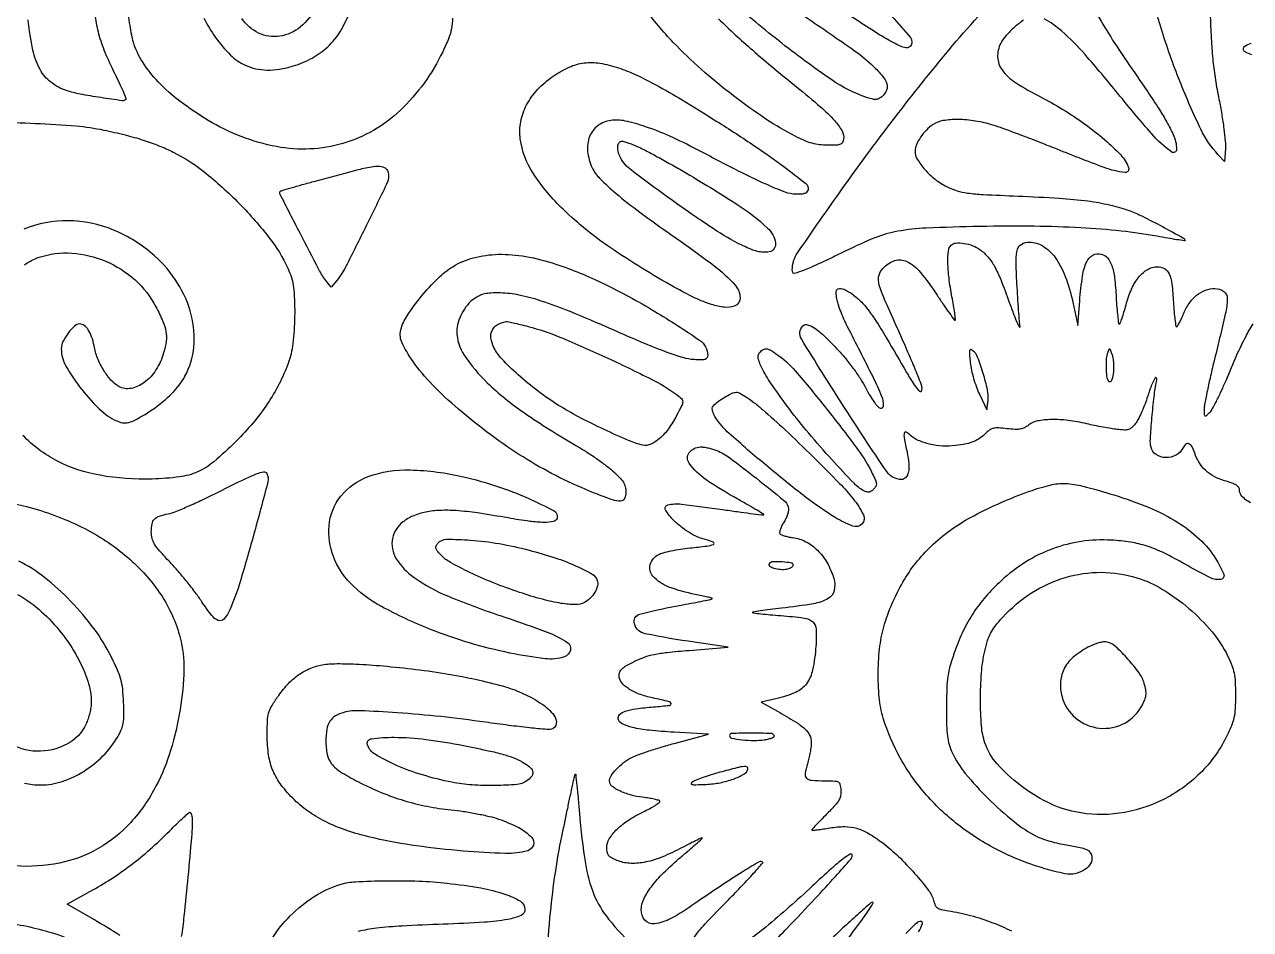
# Model space of a CAD drawing. Header units: inches. Extents: x 0 to 5940, y 0 to 4205.
# Drawn here: x 5406.85 to 5439.1, y 771.26 to 795.06 of the extents above; entities that cross this region are included whole.
import ezdxf

# ---------------------------------------------------------------- set-up
doc = ezdxf.new("R2010")
doc.units = ezdxf.units.IN
doc.header["$LTSCALE"] = 50
doc.header["$MEASUREMENT"] = 0

# ---------------------------------------------------------------- blocks, each defined once
blk = doc.blocks.new('JACZ-COO-GE-001-CAR-LOGO-R00')
at = {"color": 8}
for points in [[(4783.98, 3336.96, -0.038999), (4783.6, 3333.05, -0.053624), (4782.64, 3329.75, -0.014012), (4780.4, 3324.69, -0.091205), (4764.78, 3303.16, -0.119753), (4743.82, 3291.07, -0.118884), (4719.53, 3289.9, -0.089023), (4694.43, 3299.53, -0.025396), (4684.07, 3306.53, -0.040789), (4676.1, 3313.62, -0.0483), (4670.44, 3320.83, -0.068882), (4667.03, 3328.21, -0.0248), (4666.39, 3330.78, -0.009921), (4665.76, 3334.36, -0.009789), (4665.23, 3338.25, -0.012179)], [(4733.95, 3341.01, -0.103584), (4728.25, 3333.8, -0.137103), (4720.67, 3330.39, -0.150547), (4712.93, 3331.54, -0.132861), (4706.74, 3336.88, -0.035786)], [(4692.88, 3337.02, 0.041439), (4697.12, 3329.93, 0.041631), (4702.61, 3323.49, 0.089246), (4707.96, 3319.79, 0.052113), (4711.89, 3318.48, 0.050248), (4716.04, 3317.99, 0.045533), (4720.57, 3318.32, 0.030978), (4725.61, 3319.48, 0.053527), (4732.53, 3322.37, 0.063508), (4738.25, 3326.54, 0.062975), (4742.78, 3332.04, 0.051364), (4746.17, 3338.88, 0.063928)], [(4652.99, 3337.61, 0.035657), (4654.25, 3331.26, 0.031786), (4656.54, 3324.59, 0.01784), (4660.12, 3316.79, -0.006375), (4661.83, 3313.25, -0.010247), (4663.2, 3310.2, -0.004344), (4664.27, 3307.59, -0.30031), (4664.18, 3307.15, -0.234788), (4662.92, 3306.73, -0.003491), (4655.01, 3307.88, -0.009748), (4647.47, 3309.18, -0.030408), (4642.48, 3310.45, -0.08754), (4636.76, 3313.48, -0.103365), (4632.81, 3318.13, -0.072829), (4630.18, 3325.3, -0.024484), (4628.42, 3336.33, -0.039925)], [(5061.83, 3337.46, 0.006667), (5062.23, 3328.54, 0.011904), (5062.82, 3321.23, 0.013084), (5063.72, 3314.44, 0.010541), (5065.02, 3307.21, -0.008406), (5066.02, 3301.81, -0.00892), (5066.81, 3296.49, -0.008592), (5067.34, 3291.89, -0.039963), (5067.38, 3289.22), (5067.07, 3284.41), (5064.77, 3286.88, -0.075346), (5058.39, 3296.25, -0.017145), (5050.67, 3313.89, -0.018627), (5043.89, 3332.96, -0.036541), (5040.2, 3348.64, 0.025942)], [(5019.73, 3339.49, 0.022147), (5031.31, 3321.05, -0.001746), (5038.9, 3309.99, -0.008314), (5043.11, 3303.59, -0.014148), (5045.9, 3298.9, -0.01763), (5048.21, 3294.38, -0.104303), (5049.48, 3288.94, -0.623567), (5047.57, 3287.95, -0.054458), (5040.37, 3294.61, -0.008644), (5027.97, 3309.36, 0.009499), (5015.94, 3323.64, 0.032717), (5007.39, 3332.21, 0.052528), (5000.91, 3336.8, 0.191489)], [(4993.38, 3336.27, 0.029951), (4990.04, 3333.67, 0.030474), (4986.95, 3330.59, 0.062526), (4985.02, 3327.78, 0.128264), (4983.87, 3322.68, 0.152779), (4985.49, 3318.04, 0.090072), (4990.44, 3313.41, 0.025475), (4999.62, 3308.14, -0.02056), (5007.8, 3303.55, -0.018705), (5015.84, 3298.17, -0.01932), (5023.13, 3292.45, -0.028586), (5029, 3286.84, -0.096413), (5031.88, 3282.26, -0.560295), (5030.49, 3280.44, -0.064126), (5022.94, 3282.23, -0.005563), (5004.51, 3289.41, 0.00313), (4998.05, 3291.97, 0.003069), (4991.52, 3294.46, 0.00302), (4985.77, 3296.57, 0.011613), (4982.15, 3297.78, 0.033849), (4975.7, 3299.3, 0.038791), (4969.38, 3299.85, 0.042915), (4963.93, 3299.44, 0.105506), (4960.21, 3297.98, 0.052904), (4957.75, 3295.96, 0.043637), (4955.59, 3293.34, 0.045688), (4954.07, 3290.61, 0.104434), (4953.58, 3288.33, 0.136567), (4954.42, 3285.26, 0.046623), (4957.18, 3281.5, 0.044501), (4960.98, 3277.92, 0.05301), (4965.14, 3275.3, 0.036859), (4969, 3273.75, 0.043606), (4972.84, 3272.89, 0.020784), (4978.56, 3272.36, 0.002453), (4991.34, 3271.79, -0.005653), (5006.56, 3271, -0.016747), (5016.96, 3269.99, -0.023715), (5024.94, 3268.56, -0.03078), (5032.07, 3266.46, -0.028119), (5036.94, 3264.38, -0.007978), (5044.27, 3260.59, -0.002252), (5052.02, 3256.4, -0.273939), (5052.57, 3255.47, -0.457847), (5052.44, 3255.36, -0.000944), (5049.56, 3255.79, -0.004805), (5046.25, 3256.32, -0.002858), (5042.32, 3257.02, 0.018453), (5029.2, 3258.92, 0.013), (5014.35, 3260.13, 0.011247), (4997.26, 3260.69, 0.007121), (4977.33, 3260.62, 0.006005), (4957.66, 3260.02, 0.034361), (4947.28, 3258.87, 0.049683), (4938.9, 3256.47, 0.02133), (4928.27, 3251.71, -0.003744), (4924.15, 3249.69, -0.003446), (4919.89, 3247.68, -0.003441), (4916.07, 3245.93, -0.011374), (4913.52, 3244.86, -0.004883), (4910.35, 3243.65, -0.083217), (4909.26, 3243.44, -0.314959), (4908.75, 3243.77, -0.093807), (4908.57, 3244.74, -0.151324), (4910.49, 3250.93, -0.004254), (4926.65, 3274.09, -0.009052), (4945.22, 3299.25, -0.008918), (4964.78, 3323.85, -0.02402), (4986.6, 3347.85, -0.012628)], [(5077.13, 3323.55, -0.042352), (5074.7, 3324.56, -0.257326), (5073.97, 3325.66, -0.287632), (5074.53, 3326.76, -0.049214), (5076.77, 3327.81, -0.065857)], [(4945.02, 3337.62, -0.025249), (4951.91, 3329.94, -0.383743), (4951.74, 3326.65, -0.293784), (4949.68, 3326.2, -0.035893), (4945.28, 3328.22, -0.017817), (4937.79, 3332.67, -0.002276), (4922.1, 3342.88, 0.006221)], [(4881.56, 3336.75, 0.016407), (4893.94, 3325.34, 0.00825), (4910.27, 3311.72, -0.008522), (4918.95, 3304.47, -0.03134), (4924.05, 3299.47, -0.051517), (4926.81, 3295.68, -0.168474), (4927.4, 3292.68, -0.084853), (4926.99, 3291.42, -0.181883), (4926.24, 3290.75, -0.084591), (4924.82, 3290.46, -0.010062), (4921.57, 3290.41, -0.028701), (4918.57, 3290.6, -0.037549), (4915.88, 3291.14, -0.03348), (4913.07, 3292.12, -0.017108), (4909.69, 3293.71, -0.028148), (4898.94, 3300, -0.017356), (4887.02, 3308.53, -0.016954), (4875.26, 3318.22, -0.020685), (4864.96, 3328.09, -0.03634), (4854.54, 3340.66, -0.1071)], [(4627.04, 3246.63, -0.073037), (4632.45, 3249.34, -0.097052), (4644.41, 3250.86, -0.08361), (4656.75, 3247.92, -0.082366), (4667.6, 3241.04, -0.089905), (4675.27, 3231.2, -0.018216), (4677.83, 3225.83, -0.060823), (4678.94, 3222.09, -0.074725), (4679, 3218.63, -0.037847), (4678.1, 3214.34, -0.070419), (4675.27, 3208.05, -0.090781), (4670.98, 3203.4, -0.114712), (4666.14, 3201.26, -0.176593), (4661.67, 3201.99, -0.083351), (4658.79, 3204.31, -0.04443), (4656.06, 3207.99, -0.042396), (4653.86, 3212.39, -0.049185), (4652.57, 3216.88, 0.035124), (4651.7, 3220.22, 0.064723), (4650.47, 3222.75, 0.08851), (4648.98, 3224.33, 0.160272), (4647.3, 3224.88, 0.191647), (4645.43, 3224.13, 0.042455), (4643.09, 3221.51, 0.043854), (4641.17, 3218.42, 0.117631), (4640.57, 3215.91, 0.129839), (4642.27, 3209.45, 0.037693), (4648.07, 3200.83, 0.038427), (4655.26, 3193.02, 0.098072), (4661.77, 3188.99, 0.203134), (4666.52, 3189.19, 0.041245), (4673.97, 3193.5, 0.042803), (4681.21, 3199.52, 0.073661), (4685.92, 3205.78, 0.102052), (4689.15, 3216.42, 0.085162), (4688.22, 3228.22, 0.078724), (4683.23, 3239.83, 0.069434), (4674.72, 3249.91, 0.084887), (4659.72, 3259.34, 0.095539), (4643.05, 3262.74, 0.099462), (4626.85, 3259.67, 0.100277)], [(4616.27, 3298.88, -0.007179), (4631.08, 3298.44, -0.010106), (4646.02, 3297.48, -0.030364), (4656.13, 3296, -0.009955), (4663.96, 3294.2, -0.01572), (4670.59, 3292.32, -0.017911), (4676.37, 3290.25, -0.02176), (4681.62, 3287.88, -0.053476), (4693.71, 3280.06, -0.030288), (4706.6, 3268.26, -0.030351), (4717.72, 3255.27, -0.064791), (4724.26, 3243.8, -0.076356), (4725.81, 3237.38, -0.025035), (4726.13, 3227.63, -0.025543), (4725.46, 3217.68, -0.058533), (4723.71, 3210.39, -0.030835), (4720.43, 3202.91, -0.028581), (4716.17, 3195.69, -0.027208), (4710.9, 3188.68, -0.02262), (4704.58, 3181.81, -0.019886), (4696.5, 3174.4, -0.070363), (4690.55, 3170.66, -0.074244), (4683.98, 3168.82, -0.023786), (4673.83, 3168.04, -0.050544), (4654.76, 3169.4, -0.076083), (4638.99, 3174.7, -0.082606), (4626.45, 3184.06, -0.072011)], [(5076.73, 3159.31, -0.065074), (5074.67, 3160.59, -0.067469), (5073.09, 3162.27, -0.155544), (5072.57, 3163.91, 0.150545), (5072.26, 3164.91, 0.101526), (5071.39, 3165.76, 0.056427), (5069.79, 3166.54, 0.015003), (5067.07, 3167.42, -0.052261), (5063.23, 3168.99, -0.063956), (5060.07, 3171.24, -0.066883), (5057.7, 3174.12, -0.065605), (5056.15, 3177.54, 0.049838), (5055.18, 3179.86, 0.170669), (5054, 3180.94, 0.280718), (5052.8, 3180.76, 0.112887), (5051.76, 3179.4, -0.16487), (5049.31, 3176.79, -0.129708), (5045.51, 3175.89, -0.139449), (5041.97, 3177, -0.195974), (5040.11, 3179.7, -0.069412), (5039.87, 3182.75, -0.00604), (5040.44, 3190.5, -0.008584), (5041.25, 3198.36, -0.023288), (5042.17, 3203.88, 0.138009), (5042.1, 3205.06, 0.64322), (5041.62, 3205.11, 0.038102), (5040.22, 3202.17, 0.012802), (5038.63, 3197.68, -0.014608), (5037.64, 3194.92, -0.013756), (5036.47, 3192.17, -0.013865), (5035.3, 3189.79, -0.045501), (5034.35, 3188.32, -0.038256), (5033.01, 3186.87, -0.112028), (5031.84, 3186.18, -0.088449), (5030.33, 3185.99, -0.018421), (5027.66, 3186.22, -0.011112), (5025.44, 3186.54, -0.0048), (5022.51, 3187.06, -0.004747), (5019.39, 3187.67, -0.006272), (5016.57, 3188.29, 0.02581), (5009.71, 3189.52, 0.036562), (5003.52, 3189.85, 0.042341), (4998.47, 3189.32, 0.11983), (4995.28, 3187.86, -0.047858), (4993.69, 3186.85, -0.076409), (4992.18, 3186.34, -0.056195), (4990.26, 3186.23, -0.01566), (4987.26, 3186.48, 0.013962), (4984.22, 3186.76, 0.061766), (4982.42, 3186.64, 0.092965), (4981.09, 3186.13, 0.057313), (4979.77, 3185.08, -0.038523), (4977.45, 3183.09, -0.058119), (4975.14, 3181.78, -0.049846), (4972.34, 3180.92, -0.020796), (4968.42, 3180.29, -0.043507), (4963.67, 3180.15, -0.042694), (4958.94, 3180.83, -0.045747), (4954.79, 3182.2, -0.084363), (4951.82, 3184.14, 0.066716), (4950.28, 3185.23, 0.504642), (4949.6, 3184.9, 0.092845), (4949.61, 3183.1, 0.005797), (4950.66, 3177.87, -0.030383), (4951.3, 3173.68, -0.072608), (4951.13, 3170.54, -0.124653), (4950.2, 3168.61, -0.222199), (4948.64, 3167.88, -0.248685), (4943.19, 3170.77, -0.006312), (4927.32, 3194.81, -0.00557), (4911.92, 3219.41, -0.346357), (4912.49, 3224.2, -0.280999), (4914.2, 3224.61, -0.072988), (4916.85, 3223.31, -0.04156), (4920.49, 3220.34, -0.013006), (4925.44, 3215.31, -0.017892), (4928.26, 3212.05, -0.013184), (4931.16, 3208.26, -0.013387), (4933.75, 3204.48, -0.025711), (4935.58, 3201.3, 0.015816), (4937.09, 3198.53, 0.024345), (4938.6, 3196.25, 0.024506), (4939.95, 3194.58, 0.164387), (4940.87, 3194.06, 0.472784), (4942.08, 3195.07, 0.094718), (4941.45, 3198.25, 0.020779), (4938.2, 3205.45, 0.001699), (4928.84, 3223.88, -0.01405), (4927.52, 3226.64, -0.012682), (4926.32, 3229.57, -0.012822), (4925.37, 3232.25, -0.038858), (4924.91, 3234.13, -0.013961), (4924.62, 3236.31, -0.124538), (4924.76, 3237.26, -0.236057), (4925.3, 3237.73, -0.063004), (4926.46, 3237.88, -0.111153), (4927.56, 3237.63, -0.02655), (4929.22, 3236.73, -0.025996), (4931.07, 3235.47, -0.023147), (4932.84, 3233.98, -0.038741), (4935.84, 3230.75, -0.022317), (4938.94, 3226.45, -0.012164), (4943.15, 3219.69, -0.002287), (4950.48, 3207.13, 0.014806), (4953.25, 3202.63, 0.063889), (4955.3, 3200.25, 0.561615), (4956.06, 3200.48, 0.138019), (4956.03, 3202.13, 0.02396), (4955, 3205.05, 0.003569), (4952.6, 3210.81, 0.003543), (4949.38, 3218.23, 0.001881), (4945.3, 3227.38, -0.00598), (4941.5, 3236.1, -0.051864), (4940.26, 3240.14, -0.125043), (4940.41, 3242.82, -0.106367), (4941.82, 3245.28, -0.131512), (4946.12, 3248.1, -0.19704), (4950.55, 3247.79, -0.106558), (4955.52, 3243.84, -0.026715), (4961.68, 3235.45, 0.00432), (4964.1, 3231.82, 0.007302), (4966.2, 3228.82, 0.002179), (4968.04, 3226.3, 0.459013), (4968.31, 3226.28, 0.231512), (4968.43, 3226.63, 0.002924), (4968.12, 3228.97, 0.007828), (4967.7, 3231.7, 0.004962), (4967.13, 3234.88, -0.015091), (4966.04, 3241.75, -0.027693), (4965.63, 3247.39, -0.03144), (4965.83, 3251.67, -0.167931), (4966.82, 3253.76, -0.182568), (4968.58, 3254.57, -0.057121), (4971.55, 3254.45, -0.053644), (4974.78, 3253.59, -0.068189), (4977.48, 3252.09, -0.055093), (4980.37, 3249.4, -0.051037), (4982.68, 3246.07, -0.032109), (4985, 3241.15, -0.008005), (4988.15, 3232.81, 0.005029), (4989.84, 3228.26, 0.013359), (4991.16, 3225.06, 0.045372), (4991.87, 3223.78, 0.793042), (4992.13, 3223.88, -0.01411), (4991.89, 3225.93, -0.002284), (4991.58, 3229.94, -0.002519), (4991.25, 3234.66, -0.002213), (4990.95, 3239.59, -0.009247), (4990.62, 3248.38, -0.077835), (4991.16, 3252.3, -0.200982), (4992.71, 3254.18, -0.121957), (4995.54, 3254.88, -0.143615), (5000.59, 3253.4, -0.094089), (5005.02, 3249.21, -0.068366), (5008.67, 3242.32, -0.034645), (5011.42, 3232.88), (5013.26, 3224.38), (5013.97, 3233.38, -0.016456), (5015, 3242.49, -0.071953), (5016.54, 3247.68, -0.159257), (5018.8, 3250.11, -0.190369), (5021.89, 3250.51, -0.158013), (5024.13, 3249.11, -0.092145), (5025.7, 3246.32, -0.053739), (5026.74, 3241.76, -0.016073), (5027.34, 3234.63, 0.006183), (5027.57, 3230.89, 0.010228), (5027.88, 3227.74, 0.004142), (5028.21, 3225.12, 0.375587), (5028.48, 3224.88, 0.311474), (5028.8, 3225.09, 0.006705), (5029.47, 3226.94, 0.012948), (5030.2, 3229.21, 0.008067), (5030.94, 3231.9, -0.041654), (5032.95, 3237.68, -0.067194), (5035.69, 3242.11, -0.085415), (5038.91, 3244.91, -0.136577), (5042.4, 3245.88, -0.130625), (5045.02, 3245.18, -0.158287), (5046.73, 3243.31, -0.077033), (5047.74, 3239.63, -0.014706), (5048.34, 3232.69, 0.006485), (5048.58, 3229.31, 0.010722), (5048.88, 3226.47, 0.004543), (5049.2, 3224.1, 0.374399), (5049.46, 3223.88, 0.26045), (5049.77, 3224.06, 0.011244), (5050.43, 3225.2, 0.016724), (5051.16, 3226.65, 0.010872), (5051.92, 3228.37, -0.05183), (5054.07, 3232.38, -0.072145), (5056.82, 3235.39, -0.081184), (5060.03, 3237.24, -0.090596), (5063.54, 3237.88, -0.157163), (5066.77, 3236.84, -0.24536), (5068.05, 3234.28, -0.053601), (5067.34, 3228.48, -0.003062), (5063.13, 3210.93, 0.004377), (5061.77, 3205.18, 0.005585), (5060.62, 3199.86, 0.004402), (5059.74, 3195.38, 0.046077), (5059.57, 3193.53, 0.008552), (5059.6, 3191.63, 0.245189), (5059.84, 3191.22, 0.325356), (5060.25, 3191.24, 0.013039), (5061.47, 3192.29, 0.08047), (5062.44, 3193.5, 0.009781), (5064.06, 3196.5, 0.011401), (5065.84, 3200.17, 0.00917), (5067.6, 3204.2, -0.006262), (5071.61, 3213.55, -0.015969), (5074.81, 3220.19, -0.021361), (5077.52, 3224.88, -0.063464)], [(4954.9, 3001.99, 0.037924), (4956.31, 3005.04, 0.523798), (4955.73, 3005.88, 0.190025), (4954.2, 3005.27, 0.009142), (4950.18, 3001.38, 0.01081)], [(4925.28, 2994.55, 0.001211), (4932.85, 3004.68, 0.009188), (4936.32, 3009.53, 0.01334), (4938.17, 3012.38, 0.587543), (4937.89, 3012.87, 0.183391), (4937.33, 3012.66, 0.000813), (4932.5, 3008.33, 0.003724), (4927.04, 3003.33, 0.002324), (4920.71, 2997.39, -0.008727)], [(4894.84, 2990.7, -0.00616), (4906.68, 3003.38, 0.002415), (4917, 3014.27, 0.005997), (4924.42, 3022.36, 0.002709), (4930.07, 3028.74, 0.181717), (4930.57, 3030.08, 0.573234), (4929.82, 3030.52, 0.036374), (4927.19, 3028.79, 0.019287), (4922.86, 3025.17, 0.004513), (4915.88, 3018.76, -0.01515), (4898.87, 3003.79, -0.041791), (4885.77, 2994.68, -0.070576)], [(4872.38, 2999.63, -0.041119), (4876.58, 3004.92, -0.007694), (4885.18, 3013.83, 0.004898), (4890.26, 3019.04, 0.008486), (4894.37, 3023.49, 0.003214), (4897.7, 3027.26, 0.535233), (4897.58, 3027.71, 0.217338), (4896.14, 3027.55, 0.005101), (4890.15, 3023.93, 0.009275), (4882.6, 3019.05, 0.004191), (4872.87, 3012.4, -0.025375), (4864.09, 3006.92, -0.098634), (4858.02, 3004.97, -0.245053), (4854.56, 3006.3, -0.190497), (4853.17, 3010.15, -0.106514), (4854.14, 3014.05, -0.047981), (4856.91, 3018.57, -0.037116), (4861.39, 3023.68, -0.018904), (4867.72, 3029.44, 0.002535), (4870.73, 3032.01, 0.004083), (4873.26, 3034.23, 0.000875), (4875.46, 3036.19, 0.213115), (4875.57, 3036.43, 0.550335), (4875.44, 3036.51, 0.001372), (4873.12, 3035.41, 0.005501), (4870.42, 3034.08, 0.003211), (4867.22, 3032.43, -0.026901), (4860.2, 3029.22, -0.04848), (4854.12, 3027.49, -0.060067), (4848.85, 3027.17, -0.084298), (4844.26, 3028.24, -0.026003), (4842.26, 3029.2, -0.102966), (4841.23, 3030.07, -0.12214), (4840.73, 3031.21, -0.043642), (4840.57, 3032.98, -0.141589), (4841.5, 3036.19, -0.060773), (4844.34, 3039.67, -0.048893), (4848.74, 3043.14, -0.031038), (4854.46, 3046.33, 0.012133), (4856.74, 3047.48, 0.020424), (4858.58, 3048.58, 0.015749), (4859.95, 3049.53, 0.38939), (4860.03, 3049.94, 0.190308), (4859.6, 3050.26, 0.011093), (4857.98, 3050.67, 0.015547), (4855.98, 3051.05, 0.010722), (4853.7, 3051.36, -0.037825), (4849.26, 3052.22, -0.045945), (4845.3, 3053.71, -0.052366), (4842.42, 3055.49, -0.231798), (4841.57, 3057.23, -0.144656), (4842.15, 3059.2, -0.044082), (4844.08, 3061.67, -0.041857), (4846.74, 3064.08, -0.04525), (4849.71, 3065.95, -0.031279), (4851.97, 3066.93, -0.006595), (4856.04, 3068.34, -0.006885), (4860.81, 3069.85, -0.00648), (4865.73, 3071.26), (4877.8, 3074.56), (4865.22, 3075.23, -0.011112), (4856.1, 3075.92, -0.034223), (4850, 3076.95, -0.052669), (4846.17, 3078.3, -0.238206), (4844.76, 3080.13, -0.262631), (4845.29, 3081.7, -0.102009), (4847.34, 3082.9, -0.048642), (4851.23, 3083.81, -0.012366), (4857.68, 3084.51, 0.004809), (4863.62, 3085.06, 0.41065), (4864.14, 3085.7, 0.323922), (4863.52, 3086.41, 0.004163), (4857.38, 3087.78, -0.035545), (4852.4, 3089.22, -0.057885), (4848.48, 3091.21, -0.075653), (4845.93, 3093.51, -0.172816), (4845.07, 3095.92, -0.104405), (4845.36, 3097.29, -0.101094), (4846.18, 3098.45, -0.058257), (4847.79, 3099.64, -0.013781), (4850.73, 3101.21, -0.030181), (4854.36, 3102.76, -0.036041), (4857.94, 3103.75, -0.023405), (4862.69, 3104.48, -0.005446), (4870.73, 3105.24), (4885.07, 3106.45), (4872.73, 3108.21, -0.013716), (4854.67, 3111.31, -0.274004), (4850.67, 3114.9, -0.429852), (4852.7, 3118.54, -0.018937), (4868.43, 3121.94, 0.002724), (4872.43, 3122.67, 0.004268), (4875.87, 3123.35, 0.001264), (4878.83, 3123.97, 0.14533), (4879.18, 3124.16, 0.573348), (4879.13, 3124.34, 0.005805), (4877.5, 3124.78, 0.010956), (4875.44, 3125.26, 0.006143), (4872.93, 3125.76, -0.045898), (4863.37, 3128.44, -0.117356), (4857.48, 3132.47, -0.264133), (4856.53, 3136.69, -0.202304), (4859.61, 3140.4, -0.055593), (4861.27, 3141.04, -0.012875), (4864.18, 3141.72, -0.013136), (4867.59, 3142.33, -0.012514), (4871.09, 3142.77, 0.005802), (4877.26, 3143.47, 0.062905), (4879.68, 3144.09, 0.624249), (4879.73, 3144.74, 0.074656), (4877.94, 3145.47, -0.035156), (4874.56, 3146.54, -0.035885), (4871.39, 3148.06, -0.034228), (4868.34, 3150.1, -0.026836), (4865.32, 3152.69, -0.067796), (4862.15, 3156.69, -0.506603), (4862.95, 3158.57, -0.088131), (4867.93, 3158.85, -0.005161), (4883.04, 3156.86, 0.000984), (4888.47, 3156.1, 0.001476), (4893.21, 3155.46, 0.000589), (4897.28, 3154.93, 0.033269), (4898.04, 3154.88, 0.749503), (4898.1, 3155.08, 0.004507), (4895.69, 3156.57, 0.007353), (4892.54, 3158.43, 0.003917), (4888.59, 3160.63, -0.024835), (4877, 3167.76, -0.087191), (4870.76, 3173.87, -0.328995), (4870.81, 3177.72, -0.227045), (4874.85, 3179.8, -0.039426), (4876.15, 3179.73, -0.019802), (4877.77, 3179.46, -0.019531), (4879.43, 3179.04, -0.02731), (4880.87, 3178.53, -0.060962), (4885.71, 3175.77, -0.007374), (4895.45, 3168.3, -0.004336), (4905.4, 3160.3, -0.145335), (4907.09, 3157.8, -0.100418), (4907.21, 3156.77, -0.045292), (4906.96, 3155.43, -0.039574), (4906.4, 3153.93, -0.030339), (4905.57, 3152.38, 0.021251), (4904.79, 3150.99, 0.029212), (4904.22, 3149.67, 0.029172), (4903.89, 3148.58, 0.199768), (4903.98, 3148.03, 0.159965), (4904.42, 3147.66, 0.021619), (4905.59, 3147.24, 0.023133), (4907.07, 3146.87, 0.017608), (4908.71, 3146.59, -0.086274), (4913.57, 3145.05, -0.076317), (4917.87, 3141.92, -0.069703), (4921.34, 3137.35, -0.054825), (4923.76, 3131.63, -0.126424), (4923.94, 3127.2, -0.213427), (4921.78, 3124.26, -0.088955), (4916.3, 3122.32, -0.013039), (4904.59, 3120.7, 0.003387), (4900.41, 3120.21, 0.005902), (4896.95, 3119.74, 0.001791), (4894.05, 3119.29, 0.613495), (4893.99, 3119.12, 0.169278), (4894.32, 3118.96, 0.00143), (4897.2, 3118.64, 0.004834), (4900.53, 3118.31, 0.003071), (4904.41, 3117.98, -0.013619), (4912.95, 3117.09, -0.148533), (4916.06, 3115.68, -0.204815), (4917.35, 3112.97, -0.029527), (4917.24, 3106.7, -0.030737), (4916.03, 3098.08, -0.109747), (4913.79, 3093.02, -0.12874), (4909.83, 3089.84, -0.049596), (4903.09, 3087.59), (4897.18, 3086.25), (4903.13, 3082.91, -0.009721), (4909.73, 3079.04, -0.047299), (4913.2, 3076.43, -0.090201), (4914.95, 3074.13, -0.119341), (4915.56, 3071.58, -0.031367), (4915.46, 3070.02, -0.012881), (4915.13, 3067.93, -0.012686), (4914.66, 3065.7, -0.015889), (4914.11, 3063.65, 0.032661), (4913.27, 3060.03, 0.246438), (4913.8, 3058.41, 0.176098), (4915.6, 3057.61, 0.016079), (4920.57, 3057.42, -0.008797), (4924.17, 3057.33, -0.121298), (4925.42, 3056.97, -0.206873), (4926.05, 3056.12, -0.033622), (4926.39, 3054.05, -0.067038), (4926.31, 3052.03, -0.090477), (4925.68, 3050.32, -0.052955), (4924.22, 3048.35, -0.010172), (4921.13, 3045.14, 0.004057), (4919.01, 3042.98, 0.006787), (4917.27, 3041.13, 0.001848), (4915.8, 3039.52, 0.418603), (4915.81, 3039.33, 0.211604), (4916.04, 3039.26, 0.001935), (4917.84, 3039.48, 0.006132), (4919.93, 3039.76, 0.003872), (4922.36, 3040.14, -0.038384), (4927.81, 3040.61, -0.071774), (4932.19, 3040.01, -0.065268), (4936.49, 3038.15, -0.026934), (4941.76, 3034.61, -0.030923), (4947.43, 3029.75, -0.019561), (4953.45, 3023.44, -0.016984), (4958.56, 3017.23, -0.100625), (4960.4, 3013.47, 0.046718), (4961.02, 3011.75, 0.132021), (4961.83, 3010.79, 0.0973), (4963.18, 3010.2, 0.018853), (4965.8, 3009.73, -0.02992), (4973.98, 3008.05, -0.027289), (4982.15, 3005.38, -0.023153), (4988.96, 3002.36, -0.202713)], [(4624.49, 3125.73, -0.057613), (4633.36, 3119.4, -0.042536), (4640.55, 3111.7, -0.041327), (4646.41, 3102.82, -0.044168), (4650.3, 3093.91, -0.082648), (4651.55, 3086.16, -0.037475), (4651.41, 3084.42, -0.019744), (4650.99, 3082.29, -0.019534), (4650.38, 3080.12, -0.028399), (4649.66, 3078.28, -0.167645), (4642.57, 3070.8, -0.127322), (4631.48, 3068.24, -0.138565), (4621.22, 3071.43, -0.204828)], [(4627.02, 3056.57, 0.057512), (4633.02, 3055.89, 0.079554), (4640.87, 3057.16, 0.060272), (4648.77, 3060.88, 0.058118), (4655.85, 3066.55, 0.062215), (4661.24, 3073.58, 0.029495), (4662.62, 3076.28, 0.060409), (4663.3, 3078.56, 0.043785), (4663.53, 3081.36, 0.009524), (4663.42, 3086.22, 0.014988), (4663.07, 3091.13, 0.041071), (4662.43, 3094.55, 0.038037), (4661.21, 3097.96, 0.011404), (4658.85, 3102.96, 0.043633), (4652.55, 3113.2, 0.032653), (4643.98, 3123.3, 0.033127), (4634.37, 3131.99, 0.052249), (4624.99, 3137.94, 0.11812)], [(4619.21, 3159.6, -0.035807), (4627.83, 3157.99, -0.050447), (4648.08, 3150.43, -0.062584), (4664.86, 3139.37, -0.068774), (4677.15, 3125.53, -0.084402), (4684.18, 3109.77, -0.068974), (4685.5, 3098.25, -0.034234), (4684.14, 3083.59, -0.033526), (4680.65, 3068.53, -0.045997), (4675.4, 3055.65, -0.064319), (4666.03, 3042.16, -0.079334), (4654.09, 3032.57, -0.080058), (4639.86, 3027.24, -0.066979), (4623.75, 3026.19, -0.05844)], [(4818.61, 2991.89, -0.009865), (4819.94, 3009.16, -0.012177), (4821.71, 3023.64, -0.015266), (4824.08, 3036.96, 0.000112), (4825.15, 3042.1, 0.00011), (4826.23, 3047.27, 0.000108), (4827.18, 3051.81, 0.000417), (4827.76, 3054.63, -0.003837), (4828.19, 3056.64, -0.006311), (4828.59, 3058.34, -0.001628), (4828.96, 3059.79, -0.342557), (4829.07, 3059.88, -0.384649), (4829.17, 3059.79, -0.00024), (4829.59, 3055.69, -0.002436), (4830.03, 3051.09, -0.001463), (4830.51, 3045.63, 0.015999), (4832.71, 3027.03, 0.060668), (4835.83, 3015.77, 0.07302), (4841.25, 3006.68, 0.030212), (4850.97, 2996.11, 0.011146)], [(4662.07, 3000.72, 0.010208), (4652.69, 3006.41), (4642.66, 3012.21), (4652.12, 3017.43, 0.019562), (4659.66, 3021.99, 0.018919), (4666.9, 3027.17, 0.018228), (4673.99, 3033.08, 0.015439), (4681.04, 3039.81, -0.006108), (4683.38, 3042.14, -0.009243), (4685.48, 3044.1, -0.004608), (4687.29, 3045.69, -0.180291), (4687.79, 3045.88, -0.301168), (4688.09, 3045.68, -0.041509), (4688.34, 3044.92, -0.036337), (4688.51, 3043.87, -0.022681), (4688.57, 3042.63, -0.021511), (4688.31, 3036.92, -0.001813), (4686.98, 3022.25, -0.002228), (4685.53, 3007.74, -0.014087), (4684.56, 3000.38, -0.01494)], [(4717.86, 2999.63, -0.055641), (4724.51, 3007.9, -0.053148), (4733.34, 3014.99, -0.066887), (4742.84, 3019.42, -0.063019), (4748.43, 3020.42, -0.00992), (4759.61, 3020.77, -0.011776), (4771.7, 3020.63, -0.018468), (4782.07, 3019.87, -0.015724), (4794.36, 3018.13, -0.038277), (4803.22, 3015.87, -0.054811), (4808.89, 3013.24, -0.262362), (4810.57, 3010.25, -0.300054), (4809.12, 3008.06, -0.056539), (4804.27, 3006.6, -0.0295), (4795.69, 3005.57, -0.006187), (4780.57, 3004.83, 0.004409), (4765.49, 3004.15, 0.01679), (4756.1, 3003.33, 0.026716), (4749.44, 3002.16, 0.042027)], [(4617.57, 3005.85, -0.036999), (4635.9, 3002.08, -0.06346), (4650.22, 2995.97, -0.073733), (4661.06, 2987.25, -0.073017), (4668.95, 2975.74, -0.024059), (4672.29, 2967.99, -0.034943), (4674.41, 2960.86, -0.033877), (4675.55, 2953.33, -0.020851), (4675.93, 2944.38, -0.039457), (4674.87, 2930.99, -0.049691), (4671.71, 2918.97, -0.052739), (4666.45, 2908.39, -0.054853), (4659.15, 2899.31, -0.050756), (4651.03, 2892.7, -0.058538), (4642.1, 2888.22, -0.053252), (4631.69, 2885.66, -0.032644), (4619.07, 2884.78, -0.021802)]]:
    blk.add_lwpolyline(points, format="xyb", dxfattribs=at)
for points in [[(4888.16, 3353.41, -0.046538), (4895.24, 3349.64, -0.00349), (4913.4, 3337.51, -0.003829), (4931.26, 3325.2, -0.039611), (4938.15, 3319.51, -0.024641), (4941.71, 3315.7, -0.099905), (4943.24, 3312.94, -0.172383), (4943.16, 3310.63, -0.11473), (4941.63, 3308.44, -0.047848), (4940.46, 3307.56, -0.109015), (4939.41, 3307.21, -0.085487), (4938.16, 3307.28, -0.021911), (4936.2, 3307.84, -0.070754), (4923.03, 3314.36, -0.017269), (4903.5, 3328.78, -0.011133), (4884.63, 3344.43, -0.217295), (4881.57, 3351.15, -0.060689), (4881.87, 3353.61, -0.254925), (4882.84, 3354.66, -0.159768), (4884.64, 3354.69, -0.022995)], [(4844.85, 3318.8, -0.028173), (4851.24, 3316.25, -0.015594), (4858.74, 3312.47, -0.011498), (4868.21, 3307.03, -0.004562), (4880.96, 3299.16, -0.006743), (4894.88, 3290.12, -0.013657), (4905.53, 3282.56, -0.008765), (4913.55, 3276.33, -0.279903), (4914.35, 3274.08, -0.13082), (4913.96, 3273.28, -0.123437), (4913.21, 3272.77, -0.073181), (4911.97, 3272.5, -0.021164), (4910, 3272.45, -0.085202), (4905.91, 3273.23, -0.016597), (4898.95, 3276.1, -0.012133), (4888.92, 3280.92, -0.003488), (4873.64, 3288.86, 0.01598), (4863.72, 3293.71, 0.02422), (4854.78, 3297.22, 0.027591), (4847.28, 3299.3, 0.086333), (4842.07, 3299.52, 0.128821), (4837.31, 3297.59, 0.139116), (4834.28, 3293.62, 0.121075), (4833.54, 3288.18, 0.084547), (4835.22, 3282.19, 0.085813), (4838.04, 3278.21, 0.020638), (4844.01, 3272.71, 0.016762), (4852.64, 3265.88, 0.00729), (4864.52, 3257.38, -0.009701), (4879.99, 3246.19, -0.051218), (4887.66, 3239.08, -0.175788), (4889.44, 3234.54, -0.325456), (4887.3, 3231.45, -0.111597), (4883.7, 3231.03, -0.049753), (4879.01, 3232.02, -0.03577), (4873.03, 3234.39, -0.014857), (4865.31, 3238.41, -0.021971), (4841.81, 3252.9, -0.042438), (4824.67, 3266.81, -0.055171), (4813.6, 3280.12, -0.113116), (4808.86, 3292.76, -0.081091), (4809.04, 3299.05, -0.073187), (4811.19, 3305.21, -0.067773), (4815.22, 3310.87, -0.05478), (4820.9, 3315.73, -0.043585), (4826.82, 3319.06, -0.074472), (4832.26, 3320.6, -0.072808), (4838.01, 3320.5, -0.039902)], [(4851.74, 3290.01, -0.019032), (4854.16, 3288.85, -0.00361), (4858.47, 3286.55, -0.00385), (4863.47, 3283.78, -0.003527), (4868.57, 3280.86, -0.011059), (4888.39, 3268.72, -0.045218), (4899.51, 3260.06, -0.162833), (4902.44, 3254.65, -0.410518), (4900.13, 3251.32, -0.049505), (4898.21, 3251.16, -0.048092), (4896.27, 3251.37, -0.039013), (4894.09, 3252, -0.01839), (4891.38, 3253.14, -0.036991), (4880.96, 3258.94, -0.009704), (4865.19, 3269.76, -0.006072), (4849.57, 3281.22, -0.108989), (4845.55, 3285.92, -0.063093), (4844.78, 3287.92, -0.078356), (4844.62, 3289.9, -0.112207), (4845.06, 3291.34, -0.268811), (4845.99, 3291.88, -0.067093), (4846.79, 3291.77, -0.011582), (4848.26, 3291.33, -0.01242), (4849.97, 3290.72, -0.010824)], [(4758.99, 3282.27, -0.110075), (4759.59, 3281.87, -0.06626), (4760.11, 3281.17, -0.061402), (4760.45, 3280.3, -0.064062), (4760.57, 3279.38, -0.112873), (4759.84, 3276.18, -0.002138), (4752.28, 3260.68, -0.003821), (4744.87, 3245.95, -0.051068), (4741.58, 3240.88), (4739.57, 3238.38), (4737.57, 3240.88, -0.047626), (4734.97, 3244.87, -0.002639), (4728.1, 3258.12, -0.000628), (4720.73, 3272.58, -0.324628), (4720.88, 3273.52, -0.124583), (4721.25, 3273.75, -0.00088), (4724.81, 3274.8, -0.003313), (4728.9, 3275.97, -0.002107), (4733.68, 3277.29, -0.001178), (4748.23, 3281.19, -0.016324), (4753.54, 3282.42, -0.048327), (4756.58, 3282.72, -0.092176)], [(4821.91, 3246.83, -0.032563), (4839.38, 3239.71, -0.022531), (4858.16, 3229.52, -0.015091), (4874.61, 3218.92, -0.246904), (4877.57, 3213.3, -0.145657), (4877.31, 3212.41, -0.17805), (4876.62, 3211.9, -0.076054), (4875.24, 3211.71, -0.012566), (4872.57, 3211.82, -0.055036), (4868.55, 3212.54, -0.016652), (4862.65, 3214.49, -0.011691), (4854.41, 3217.75, -0.003691), (4842.25, 3223, 0.006298), (4827.15, 3229.41, 0.018519), (4816.56, 3233.31, 0.026758), (4808.44, 3235.48, 0.047597), (4801.57, 3236.26, 0.014836), (4798.1, 3236.22, 0.043718), (4795.74, 3235.91, 0.057247), (4793.84, 3235.26, 0.043721), (4791.94, 3234.15, 0.064993), (4789.46, 3231.84, 0.050556), (4787.41, 3228.77, 0.05125), (4786.04, 3225.41, 0.073236), (4785.59, 3222.23, 0.14656), (4788.31, 3213.41, 0.054424), (4796.74, 3203.36, 0.040488), (4810.36, 3192.29, 0.01929), (4829.46, 3180.23, -0.011599), (4833.03, 3178.06, -0.008994), (4836.82, 3175.53, -0.00911), (4840.27, 3173.04, -0.021589), (4842.71, 3171.04, -0.015062), (4845.26, 3168.61, -0.055349), (4846.64, 3166.87, -0.080326), (4847.34, 3165.23, -0.059852), (4847.57, 3163.29, -0.111728), (4847.03, 3160.9, -0.279488), (4845.59, 3159.95, -0.094165), (4842.67, 3160.4, -0.009543), (4836.07, 3162.88, -0.020927), (4823.39, 3168.54, -0.021636), (4811.37, 3175.19, -0.020812), (4799.55, 3183.1, -0.016624), (4787.49, 3192.56, -0.022158), (4777.62, 3201.61, -0.036347), (4770.22, 3210.19, -0.042941), (4765.64, 3217.61, -0.179811), (4765.07, 3222.74, -0.085936), (4767.35, 3227.92, -0.025094), (4772.55, 3234.94, -0.025982), (4778.64, 3241.61, -0.056442), (4784.08, 3245.89, -0.074959), (4791.72, 3249.15, -0.057378), (4800.73, 3250.42, -0.05056), (4810.87, 3249.64, -0.036227)], [(4811.69, 3223.97, -0.035848), (4823.32, 3220.1, -0.009938), (4840.94, 3212.36, -0.009283), (4858.1, 3204.03, -0.047217), (4867.06, 3198.35, -0.061108), (4868.15, 3197.26, -0.200539), (4868.42, 3196.3, -0.08381), (4868.01, 3194.93, -0.005886), (4866.18, 3191.34, -0.035306), (4863.17, 3186.45, -0.057084), (4859.89, 3182.85, -0.073747), (4856.66, 3180.77, -0.163021), (4853.78, 3180.47, -0.046059), (4848.58, 3182.16, -0.008876), (4839.55, 3186.23, -0.010072), (4830.19, 3190.88, -0.019114), (4822.89, 3195.06, -0.022686), (4815.38, 3200.23, -0.020334), (4808.08, 3206.25, -0.019856), (4802.07, 3212.07, -0.079741), (4799.19, 3216.27, -0.072139), (4798.11, 3219.76, -0.149991), (4798.51, 3222.54, -0.155781), (4800.39, 3224.56, -0.079668), (4803.66, 3225.76, -0.101606), (4804.09, 3225.76, -0.002014), (4806.26, 3225.29, -0.004717), (4808.8, 3224.7, -0.003139)], [(4903.81, 3213.13, -0.053778), (4910.39, 3206.88, -0.008298), (4921.81, 3192.95, -0.00878), (4932.77, 3178.62, -0.045728), (4937.91, 3170.12, -0.010938), (4939.08, 3167.57, -0.081742), (4939.4, 3166.28, -0.15132), (4939.19, 3165.32, -0.066866), (4938.39, 3164.27, -0.049242), (4937.52, 3163.56, -0.109599), (4936.72, 3163.25, -0.110605), (4935.88, 3163.31, -0.050719), (4934.85, 3163.73, -0.07877), (4931.22, 3166.48, -0.00646), (4923.07, 3175.19, -0.009457), (4914.61, 3184.83, -0.014174), (4907.63, 3193.59, -0.00847), (4901.32, 3202.28, -0.030761), (4897.76, 3208.1, -0.049718), (4896.12, 3212.11, -0.250487), (4896.59, 3214.4, -0.095953), (4897.93, 3215.5, -0.169139), (4899.32, 3215.72, -0.098804), (4901.09, 3215.04, -0.020927)], [(4973.84, 3210.63, 0.029322), (4974.26, 3208.01, 0.016279), (4975.07, 3204.87, 0.01619), (4976.09, 3201.74, 0.025092), (4977.2, 3199.13), (4979.97, 3193.38), (4980.35, 3196.79, 0.080534), (4980.15, 3200.66, 0.020532), (4978.56, 3206.77, 0.018024), (4976.54, 3212.68, 0.129257), (4974.79, 3215.1, 0.120025), (4974.02, 3215.48, 0.414847), (4973.6, 3215.21, 0.073061), (4973.52, 3214, 0.005138)], [(5024.24, 3214.47, 0.070032), (5023.72, 3212.2, 0.026515), (5023.61, 3208.94, 0.024782), (5023.83, 3205.78, 0.112108), (5024.45, 3204.04, 0.561262), (5025.56, 3204.06, 0.103283), (5026.37, 3206.49, 0.047583), (5026.48, 3210.75, 0.075728), (5025.67, 3214.31, 0.009461), (5025.19, 3215.48, 0.266682), (5024.93, 3215.67, 0.328955), (5024.68, 3215.53, 0.012572)], [(4897.67, 3193.52, -0.011535), (4905.96, 3186.06, -0.005553), (4916.26, 3176.14, -0.004882), (4925.91, 3166.45, -0.025445), (4930.89, 3160.8, -0.051219), (4934.65, 3154.92, -0.318625), (4934.15, 3151.58, -0.29887), (4930.73, 3150.8, -0.048331), (4924.29, 3153.95, -0.026458), (4913.45, 3161.43, -0.009996), (4899.08, 3172.97, -0.007585), (4885.45, 3184.73, -0.069948), (4880.41, 3190.66, -0.032519), (4879.79, 3191.79, -0.041236), (4879.38, 3192.91, -0.046364), (4879.21, 3193.86, -0.173896), (4879.37, 3194.43, -0.075629), (4880.93, 3196.09, -0.028203), (4883.56, 3197.92, -0.026991), (4886.31, 3199.41, -0.107555), (4888.17, 3199.85, -0.136126), (4889.38, 3199.53, -0.015319), (4891.81, 3198.02, -0.01755), (4894.66, 3195.97, -0.012985)], [(4715.89, 3170.13, -0.198663), (4716.32, 3166.96, -0.002639), (4711.06, 3147.45, -0.007391), (4705.77, 3129.25, -0.035087), (4701.86, 3119.13, -0.092014), (4700.05, 3116.6, -0.295516), (4698.11, 3116.22, -0.132112), (4695.71, 3118.03, -0.018705), (4692.07, 3123.08, 0.015006), (4689.75, 3126.36, 0.007907), (4686.68, 3130.3, 0.00786), (4683.4, 3134.23, 0.012005), (4680.43, 3137.53, -0.007729), (4676.54, 3141.77, -0.044186), (4674.72, 3144.22, -0.078164), (4673.86, 3146.28, -0.05966), (4673.57, 3148.7, -0.047806), (4673.85, 3151.59, -0.142346), (4674.75, 3153.35, -0.125879), (4676.52, 3154.47, -0.033774), (4679.78, 3155.29, 0.052145), (4682, 3155.93, 0.006119), (4686.75, 3157.93, 0.00728), (4692.35, 3160.47, 0.0059), (4698.28, 3163.35, -0.002404), (4707.99, 3168.15, -0.02167), (4712.34, 3170.04, -0.054949), (4714.75, 3170.68, -0.307167)], [(4788.07, 3168.86, -0.023988), (4800.12, 3165.48, -0.024431), (4811.71, 3160.98, -0.017572), (4821.22, 3156.34, -0.364581), (4822.32, 3153.6, -0.272852), (4821, 3152.44, -0.049377), (4817.6, 3152.14, -0.031823), (4812.32, 3152.52, -0.009707), (4804.39, 3153.77, 0.006747), (4793.22, 3155.59, 0.019361), (4785.4, 3156.45, 0.027507), (4779.4, 3156.54, 0.04139), (4774.2, 3155.91, 0.046026), (4769.52, 3154.47, 0.069529), (4765.83, 3152.33, 0.081629), (4763.3, 3149.56, 0.098624), (4761.99, 3146.3, 0.187427), (4763.39, 3138.83, 0.101055), (4769.91, 3131.93, 0.056127), (4782.52, 3125.04, 0.016695), (4803.14, 3117.4, -0.009), (4818.68, 3111.92, -0.057263), (4826.12, 3108.12, -0.311914), (4827.25, 3105.3, -0.262646), (4825.03, 3102.87, -0.110016), (4817.95, 3102.16, -0.020648), (4805.02, 3104.26, -0.021887), (4790.27, 3107.96, -0.021999), (4775.93, 3112.93, -0.029395), (4757.91, 3121.33, -0.075322), (4746.44, 3129.97, -0.106105), (4740.35, 3139.61, -0.106467), (4738.76, 3150.89, -0.153805), (4743.09, 3161.8, -0.135449), (4753.1, 3168.93, -0.095746), (4768.5, 3171.4, -0.04838)], [(5026.42, 3162.25, -0.025114), (5039.4, 3157.6, -0.040909), (5049.8, 3152.23, -0.048213), (5057.85, 3146.05, -0.063765), (5063.74, 3138.95, -0.040267), (5066.77, 3133.2, -0.479319), (5065.74, 3131.27, -0.165233), (5061.91, 3131.81, -0.012522), (5052.57, 3136.83, 0.015659), (5044.81, 3140.94, 0.035174), (5038.64, 3143.44, 0.039512), (5032.65, 3144.88, 0.025436), (5025.53, 3145.63, 0.049675), (5014.53, 3145.15, 0.052619), (5004.07, 3142.49, 0.05175), (4994.24, 3137.65, 0.045316), (4985.13, 3130.71, 0.027837), (4979.53, 3124.98, 0.034035), (4975, 3119.01, 0.033783), (4971.29, 3112.45, 0.026754), (4968.17, 3104.92, 0.014077), (4966.5, 3099.74, 0.033863), (4965.64, 3095.81, 0.028517), (4965.24, 3091.42, 0.007585), (4965.11, 3084.38, 0.006208), (4965.17, 3077.74, 0.025739), (4965.46, 3073.74, 0.040014), (4966.08, 3070.74, 0.037283), (4967.18, 3067.82, 0.063652), (4972.02, 3060.1, 0.02564), (4980.42, 3050.89, 0.025801), (4989.89, 3042.43, 0.052205), (4998.28, 3037.01, 0.033295), (5000.35, 3036.13, 0.014874), (5003.19, 3035.23, 0.014648), (5006.25, 3034.46, 0.019245), (5009.09, 3033.95, -0.013376), (5011.73, 3033.5, -0.016012), (5014.18, 3032.94, -0.014824), (5016.2, 3032.34, -0.094078), (5017.14, 3031.82, -0.178886), (5018.39, 3029.66, -0.168606), (5017.97, 3027.13, -0.124808), (5015.85, 3024.84, -0.084156), (5012.57, 3023.42, -0.111591), (5008.54, 3023.35, -0.019992), (5001.19, 3025.18, -0.021571), (4992.93, 3027.99, -0.022538), (4985.06, 3031.46, -0.046656), (4970.26, 3040.62, -0.050369), (4957.82, 3052.15, -0.05193), (4948.26, 3065.59, -0.056075), (4941.96, 3080.38, -0.048489), (4940.46, 3088.01, -0.027757), (4940.07, 3097.41, -0.027624), (4940.73, 3106.9, -0.043593), (4942.44, 3114.88, -0.059875), (4949.69, 3131.18, -0.072841), (4960.24, 3144.13, -0.064462), (4975.14, 3154.61, -0.035536), (4995.57, 3163.57, -0.025865), (5003.16, 3165.84, -0.070531), (5008.73, 3166.39, -0.052945), (5015.09, 3165.44, -0.009968)], [(4812.07, 3141.97, -0.015606), (4821.57, 3139.18, -0.025595), (4829.38, 3136.15, -0.026147), (4835.17, 3133.2, -0.186837), (4837.1, 3130.79, -0.140339), (4837.15, 3128.84, -0.069931), (4836.2, 3126.53, -0.064308), (4834.52, 3124.36, -0.073348), (4832.41, 3122.79, -0.127968), (4829.17, 3122.01, -0.034042), (4823.83, 3122.47, -0.028133), (4816.94, 3123.94, -0.014806), (4808.57, 3126.49, -0.013466), (4799.05, 3129.99, -0.01632), (4790.33, 3133.81, -0.016212), (4783.25, 3137.46, -0.077291), (4779.67, 3140.26, -0.019062), (4778.39, 3141.74, -0.10973), (4777.94, 3142.66, -0.170766), (4778.02, 3143.48, -0.063962), (4778.65, 3144.47, -0.221165), (4781.78, 3145.96, -0.020505), (4790.58, 3145.66, -0.024487), (4801.11, 3144.35, -0.020699)], [(4900.12, 3136.96, 0.402627), (4900.3, 3136.12, 0.075635), (4901.87, 3135.37, 0.054907), (4904.18, 3134.95, 0.056596), (4906.51, 3135.05, 0.041161), (4907.34, 3135.25, 0.049253), (4908.08, 3135.57, 0.056634), (4908.63, 3135.97, 0.15664), (4908.86, 3136.38, 0.423521), (4908.27, 3137.25, 0.027295), (4904.9, 3137.66, 0.02706), (4901.39, 3137.7, 0.24884)], [(5034.86, 3131.87, -0.06177), (5044.36, 3127.6, -0.040925), (5054.03, 3120.57, -0.040846), (5062.47, 3112.03, -0.060351), (5068.2, 3103.22, -0.02089), (5069.74, 3099.74, -0.04399), (5070.56, 3096.91, -0.037595), (5070.96, 3093.7, -0.011685), (5071.07, 3088.86, -0.012176), (5070.95, 3083.82, -0.042216), (5070.51, 3080.59, -0.044768), (5069.56, 3077.57, -0.01495), (5067.64, 3073.36, -0.085344), (5058.09, 3060.15, -0.078703), (5044.42, 3050.45, -0.079081), (5028.48, 3045.49, -0.087517), (5012.37, 3045.98, -0.064676), (5002.16, 3049.52, -0.047339), (4991.98, 3055.88, -0.048835), (4983.67, 3063.62, -0.099923), (4979.23, 3071.31, -0.061359), (4977.96, 3077.52, -0.019327), (4977.57, 3087.02, -0.019921), (4977.94, 3096.94, -0.036578), (4979.15, 3104.94, -0.019297), (4980.2, 3108.84, -0.046133), (4981.35, 3111.61, -0.045508), (4982.99, 3114.14, -0.018337), (4985.66, 3117.29, -0.065219), (4996.34, 3126.29, -0.070559), (5008.7, 3131.94, -0.072439), (5021.86, 3133.84, -0.074732)], [(5017.75, 3106.74, 0.054678), (5012.02, 3103.08, 0.0966), (5008.41, 3098.8, 0.108925), (5006.94, 3093.86, 0.084373), (5007.47, 3088.25, 0.154197), (5012.51, 3080.38, 0.150026), (5021.21, 3076.72, 0.150204), (5030.46, 3078.57, 0.154611), (5036.95, 3085.29, 0.023865), (5037.92, 3087.51, 0.070807), (5038.29, 3089.13, 0.070302), (5038.19, 3090.79, 0.02329), (5037.6, 3093.16, 0.084502), (5035.72, 3096.97, 0.025494), (5031.65, 3102, 0.023967), (5027.18, 3106.55, 0.117673), (5024.06, 3108.29, 0.100249), (5022.99, 3108.37, 0.029518), (5021.38, 3108.08, 0.028214), (5019.55, 3107.51, 0.026274)], [(4770.57, 3098.25, -0.011872), (4782.56, 3096.53, -0.013894), (4793.84, 3094.31, -0.014897), (4803.47, 3091.83, -0.040103), (4810.07, 3089.33, -0.036158), (4816.85, 3085.51, -0.079993), (4821.2, 3081.49, -0.200532), (4822.06, 3078.36, -0.308876), (4820.26, 3076.34, -0.084965), (4818.61, 3076.21, -0.002965), (4812.19, 3076.85, -0.005447), (4804.59, 3077.73, -0.003773), (4796.01, 3078.89, 0.008737), (4779.72, 3080.93, 0.009386), (4763.75, 3082.34, 0.007376), (4749.98, 3083.1, 0.07157), (4744.18, 3082.5, 0.07335), (4741.09, 3081.22, 0.11786), (4739.05, 3079.23, 0.099384), (4737.93, 3076.28, 0.041651), (4737.57, 3072.01, 0.051639), (4738.08, 3067.07, 0.115607), (4739.67, 3063.67, 0.086511), (4742.93, 3060.74, 0.02062), (4749.29, 3057.12, 0.021107), (4757.81, 3053.17, 0.024619), (4766.21, 3050.17, 0.025103), (4774.72, 3048.06, 0.023733), (4783.56, 3046.76, -0.013313), (4788.08, 3046.19, -0.010268), (4792.98, 3045.34, -0.010406), (4797.52, 3044.36, -0.024326), (4800.86, 3043.39, -0.034191), (4808.33, 3040.23, -0.089787), (4812.95, 3036.74, -0.259568), (4813.65, 3033.86, -0.262818), (4811.56, 3031.77, -0.07552), (4803.48, 3030.79, -0.012763), (4787.89, 3031.66, -0.014657), (4770.78, 3033.56, -0.019892), (4755.49, 3036.33, -0.023582), (4746.27, 3038.85, -0.032912), (4738.34, 3042.01, -0.036664), (4731.62, 3045.85, -0.045905), (4726.06, 3050.38, -0.035489), (4721.22, 3055.85, -0.06348), (4718.2, 3061.03, -0.063825), (4716.59, 3066.79, -0.036271), (4716.07, 3074.01, -0.009295), (4716.17, 3079.44, -0.056412), (4716.59, 3082.21, -0.068193), (4717.59, 3084.6, -0.017073), (4719.87, 3088.16, -0.035145), (4723.41, 3092.59, -0.047729), (4727.21, 3096, -0.052118), (4731.29, 3098.4, -0.057095), (4735.66, 3099.82, -0.047749), (4740.69, 3100.35, -0.013503), (4748.57, 3100.21, -0.011766), (4758.55, 3099.52, -0.006712)], [(4885.57, 3073.99, 0.35687), (4886.32, 3073.07, 0.020307), (4890.2, 3072.45, 0.027906), (4894.57, 3072.18, 0.041379), (4898.39, 3072.47, 0.021439), (4899.94, 3072.78, 0.039829), (4901.16, 3073.19, 0.056179), (4901.92, 3073.62, 0.392574), (4901.99, 3074, 0.253126), (4900.65, 3074.77, 0.00656), (4893.51, 3074.86, 0.005765), (4886.33, 3074.77, 0.407274)], [(4788.07, 3070.33, -0.003469), (4797.86, 3068.29, -0.017182), (4803.31, 3066.91, -0.029971), (4807.05, 3065.59, -0.037338), (4810.32, 3063.9, -0.051024), (4812.6, 3062.16, -0.177864), (4813.42, 3060.53, -0.207767), (4812.93, 3058.93, -0.071088), (4811.07, 3057.29, -0.12455), (4807.53, 3056.06, -0.017318), (4799.71, 3055.67, -0.020824), (4791.17, 3055.9, -0.031445), (4783.79, 3056.87, -0.025098), (4772.96, 3059.57, -0.030663), (4763.17, 3063.2, -0.030706), (4755.59, 3067.14, -0.180159), (4752.83, 3070.58, -0.470552), (4754.25, 3072.84, -0.034246), (4762.64, 3073.36, -0.029775), (4774.36, 3072.57, -0.018056)], [(4882.07, 3060.52, 0.007388), (4878.86, 3059.58, 0.00854), (4875.83, 3058.58, 0.007769), (4873.3, 3057.66, 0.048736), (4872.07, 3057.05, 0.133347), (4871.53, 3056.46, 0.503474), (4871.71, 3056.08, 0.05354), (4873.16, 3055.97, 0.004146), (4877.07, 3056.11, 0.036821), (4882.18, 3056.71, 0.039777), (4887.01, 3058.06, 0.04208), (4890.8, 3059.82, 0.184575), (4892.34, 3061.69, 0.358622), (4892.05, 3062.45, 0.158694), (4890.93, 3062.68, 0.035191), (4888.23, 3062.17, 0.00375)]]:
    blk.add_lwpolyline(points, format="xyb", close=True, dxfattribs=at)

msp = doc.modelspace()

# ---------------------------------------------------------------- block references
at = {"xscale": 0.07174195398747743, "yscale": 0.07174195398747743, "zscale": 0.07174195398747743}
msp.add_blockref('JACZ-COO-GE-001-CAR-LOGO-R00', (5074.895, 555.821), dxfattribs=at)

doc.saveas('drawing.dxf')
